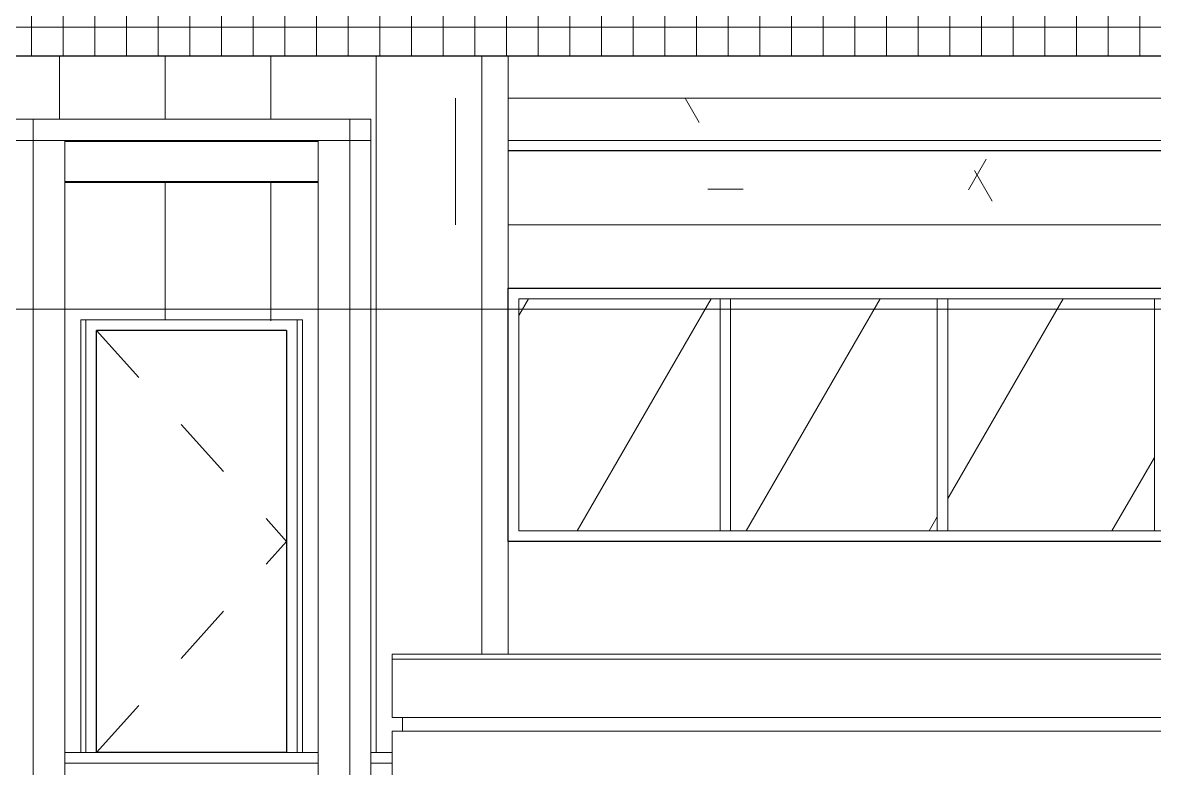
# Model space of a CAD drawing. Extents: x 692141 to 693595, y 1492301 to 1494225.
# Drawn here: x 692430.61 to 692435.97, y 1492380.54 to 1492384.07 of the extents above; entities that cross this region are included whole.
import ezdxf

# ---------------------------------------------------------------- set-up
doc = ezdxf.new("R2010")
doc.units = 0
doc.header["$MEASUREMENT"] = 0
for name, pattern in [('Centre', [7937.5, 1587.5, -1190.625, 3968.75, -1190.625]), ('Dash 0_6 mm_6_', [600, 300, -300]), ('Grid Line', [5556.25, 3175, -793.75, 793.75, -793.75]), ('Hidden_2_', [3571.875, 2381.25, -1190.625])]:
    doc.linetypes.add(name, pattern=pattern)
for name, color, linetype, lineweight in [('A-COLS', 52, 'Continuous', 5), ('A-DOOR-FRAM', 31, 'Continuous', 5), ('A-FLOR', 192, 'Continuous', 5), ('A-FLOR-LEVL', 8, 'Grid Line', 5), ('A-GLAZ-CURT', 52, 'Continuous', 5), ('A-GLAZ-CWMG', 51, 'Continuous', 5), ('A-WALL-PATT', 111, 'Continuous', 5), ('S-BEAM', 12, 'Continuous', 5)]:
    doc.layers.add(name, color=color, linetype=linetype, lineweight=lineweight)
doc.layers.add('A-DOOR', color=2, linetype='Continuous')
doc.layers.add('A-WALL', color=2, linetype='Continuous')
pattern_1 = [(90, (692432.7827254233, 1492380.613383746), (-0.5, 3.061616997868383e-17), [])]

# ---------------------------------------------------------------- blocks, each defined once
blk = doc.blocks.new('Rectangular Mullion - 50 x 100mm-119189-500_ELEVATION 4')
at = {"layer": 'A-GLAZ-CWMG', "color": 7}
for p, q in [((174399.6363115143, 8800.000000000933), (174499.6363115143, 8800.000000000933)), ((174399.6363115143, 2899.999999999995), (174399.6363115143, 8800.000000000933)), ((174499.6363115143, 8800.000000000933), (174499.6363115143, 2899.999999999995))]:
    blk.add_line(p, q, dxfattribs=at)
blk = doc.blocks.new('Rectangular Mullion - 50 x 100mm-116437-500_ELEVATION 4')
at = {"layer": 'A-GLAZ-CWMG', "color": 7}
for p, q in [((172799.6363114675, 8800.000000000933), (172899.6363114675, 8800.000000000933)), ((172799.6363114675, 2400.00000000138), (172799.6363114675, 8800.000000000933)), ((172899.6363114675, 8800.000000000933), (172899.6363114675, 2400.00000000138)), ((172899.6363114675, 2400.00000000138), (172799.6363114675, 2400.00000000138))]:
    blk.add_line(p, q, dxfattribs=at)
blk = doc.blocks.new('Rectangular Mullion - 50 x 100mm-98015-500_ELEVATION 4')
at = {"layer": 'A-GLAZ-CWMG', "color": 7}
for p, q in [((72799.6363114673, 11800), (72799.6363114673, 11900)), ((72799.6363114673, 11900), (74499.63631149073, 11900)), ((74499.63631149073, 11900), (74499.63631149073, 11800)), ((74499.63631149073, 11800), (72799.6363114673, 11800))]:
    blk.add_line(p, q, dxfattribs=at)
blk = doc.blocks.new('M_Rectangular Column - 150 x 150mm-116640-500_ELEVATION 4')
at = {"layer": 'A-COLS', "color": 7}
for p, q in [((174249.6363114909, 8700.000000000933), (174399.6363114909, 8700.000000000933)), ((174249.6363114909, 700.0000000000011), (174249.6363114909, 8700.000000000933)), ((174399.6363114909, 8700.000000000933), (174399.6363114909, 700.0000000000011)), ((174399.6363114909, 700.0000000000011), (174249.6363114909, 700.0000000000011))]:
    blk.add_line(p, q, dxfattribs=at)
blk = doc.blocks.new('M_Rectangular Column - 150 x 150mm-116657-500_ELEVATION 4')
at = {"layer": 'A-COLS', "color": 7}
for p, q in [((172899.6363114909, 8700.000000000933), (173049.6363114909, 8700.000000000933)), ((172899.6363114909, 700.0000000000011), (172899.6363114909, 8700.000000000933)), ((173049.6363114909, 8700.000000000933), (173049.6363114909, 700.0000000000011)), ((173049.6363114909, 700.0000000000011), (172899.6363114909, 700.0000000000011))]:
    blk.add_line(p, q, dxfattribs=at)
blk = doc.blocks.new('Rectangular and Square Hollow Sections - TUBR200x100x4_5-111786-500_ELEVATION 4')
at = {"layer": 'S-BEAM', "color": 7}
for p, q in [((173049.6363114909, 8499.999999999995), (173049.6363114909, 8699.999999999995)), ((173049.6363114909, 8699.999999999995), (174249.6363114909, 8699.999999999995)), ((173049.6363114909, 8504.499999999996), (173049.6363114909, 8695.499999999996)), ((174249.6363114909, 8699.999999999995), (174249.6363114909, 8499.999999999995)), ((174249.6363114909, 8695.499999999996), (174249.6363114909, 8504.499999999996)), ((173049.6363114909, 8499.999999999995), (174249.6363114909, 8499.999999999995))]:
    blk.add_line(p, q, dxfattribs=at)
at = {"layer": 'S-BEAM', "color": 7, "linetype": 'Hidden_2_'}
for p, q in [((174249.6363114909, 8695.499999999998), (173049.6363114909, 8695.499999999998)), ((174249.6363114909, 8504.499999999998), (173049.6363114909, 8504.499999999998))]:
    blk.add_line(p, q, dxfattribs=at)
blk = doc.blocks.new('HAVI-DC_R19_AR_110_RISER_rvt-2-500_ELEVATION 4')
at = {"lineweight": 5}
for name, p in [('Rectangular Mullion - 50 x 100mm-116437-500_ELEVATION 4', (0, 0)), ('Rectangular Mullion - 50 x 100mm-98015-500_ELEVATION 4', (100000.0000000236, -3099.999999999065)), ('Rectangular Mullion - 50 x 100mm-119189-500_ELEVATION 4', (0, 0)), ('M_Rectangular Column - 150 x 150mm-116657-500_ELEVATION 4', (0, 0)), ('Rectangular and Square Hollow Sections - TUBR200x100x4_5-111786-500_ELEVATION 4', (0, 0)), ('M_Rectangular Column - 150 x 150mm-116640-500_ELEVATION 4', (0, 0))]:
    blk.add_blockref(name, p, dxfattribs=at)
blk = doc.blocks.new('Door_Swing_Single Flush Panel - 900 x 2000mm_SD-61468-500_ELEVATION 4')
at = {"layer": 'A-DOOR', "color": 47, "linetype": 'Dash 0_6 mm_6_'}
for p in [(173199.636311491, 7800.000000000934), (173199.636311491, 5800.000000000934)]:
    blk.add_line(p, (174099.636311491, 6800.000000000934), dxfattribs=at)
at = {"layer": 'A-DOOR', "color": 7}
for p, q in [((174099.636311491, 7800.000000000941), (173199.636311491, 7800.000000000941)), ((173199.636311491, 5800.000000000934), (173199.636311491, 7800.000000000941)), ((174099.636311491, 7800.000000000941), (174099.636311491, 5800.000000000934)), ((174099.636311491, 5800.000000000934), (173199.636311491, 5800.000000000934))]:
    blk.add_line(p, q, dxfattribs=at)
at = {"layer": 'A-DOOR-FRAM', "color": 7}
for p, q in [((174149.636311491, 7850.000000000942), (173149.636311491, 7850.000000000942)), ((173149.636311491, 5800.000000000934), (173149.636311491, 7850.000000000942)), ((174149.636311491, 7850.000000000942), (174149.636311491, 5800.000000000934)), ((173199.636311491, 7800.000000000933), (173199.636311491, 5800.000000000934)), ((173199.636311491, 7800.000000000933), (174099.636311491, 7800.000000000933)), ((174099.636311491, 5800.000000000934), (174099.636311491, 7800.000000000933)), ((173199.636311491, 5800.000000000934), (173149.636311491, 5800.000000000934)), ((174149.636311491, 5800.000000000934), (174099.636311491, 5800.000000000934))]:
    blk.add_line(p, q, dxfattribs=at)
blk = doc.blocks.new('System Panel - Glazed 2-106161-500_ELEVATION 4')
at = {"layer": 'A-GLAZ-CURT'}
h = blk.add_hatch(dxfattribs=at)
h.set_pattern_fill('FP_93', color=256, style=0, pattern_type=2)
h.set_pattern_definition([(59.99999999999999, (180806.709, 7400), (-649.519052838329, 375.0000000000001), [])])
h.paths.add_polyline_path([(181296.0181938457, 6850.000000000899), (181296.0181938457, 7950.000000000926), (180317.4000765286, 7950.000000000926), (180317.4000765286, 6850.000000000899), (181212.0348378667, 6850.000000000899)], flags=0)
at = {"layer": 'A-GLAZ-CURT', "color": 7}
for p, q in [((181296.0181938457, 7950.000000000934), (180317.4000765287, 7950.000000000934)), ((180317.4000765287, 7950.000000000934), (180317.4000765287, 6850.000000000933)), ((181296.0181938457, 6850.000000000933), (181296.0181938457, 7950.000000000934)), ((180317.4000765287, 6850.000000000933), (181296.0181938457, 6850.000000000933))]:
    blk.add_line(p, q, dxfattribs=at)
blk = doc.blocks.new('Rectangular Mullion - 50 x 100mm-36998-500_ELEVATION 4')
at = {"layer": 'A-GLAZ-CWMG', "color": 7}
for p, q in [((215984.6363112844, 7950.000000000934), (216034.6363112844, 7950.000000000934)), ((215984.6363112844, 7950.000000000934), (215984.6363112844, 6850.000000000933)), ((216034.6363112844, 7950.000000000934), (216034.6363112844, 6850.000000000933)), ((216034.6363112844, 6850.000000000933), (215984.6363112844, 6850.000000000933))]:
    blk.add_line(p, q, dxfattribs=at)
blk = doc.blocks.new('System Panel - Glazed 2-106162-500_ELEVATION 4')
at = {"layer": 'A-GLAZ-CURT'}
h = blk.add_hatch(dxfattribs=at)
h.set_pattern_fill('FP_97', color=256, style=0, pattern_type=2)
h.set_pattern_definition([(59.99999999999999, (175676.119, 7400), (-649.519052838329, 375.0000000000001), [])])
h.paths.add_polyline_path([(176152.9276072605, 6850.000000000899), (176152.9276072605, 7950.000000000926), (175199.3094896387, 7950.000000000926), (175199.3094896387, 6850.000000000899)], flags=0)
at = {"layer": 'A-GLAZ-CURT', "color": 7}
for p, q in [((176152.9276072606, 7950.000000000934), (175199.3094896387, 7950.000000000934)), ((175199.3094896387, 7950.000000000934), (175199.3094896387, 6850.000000000933)), ((176152.9276072606, 6850.000000000933), (176152.9276072606, 7950.000000000934)), ((175199.3094896387, 6850.000000000933), (176152.9276072606, 6850.000000000933))]:
    blk.add_line(p, q, dxfattribs=at)
blk = doc.blocks.new('HAVI-DC_R19_AR_102_MEZZANINE FLOOR_rvt-2-500_ELEVATION 4')
at = {"layer": 'A-FLOR', "color": 7}
for p, q in [((173049.6363114908, 5800.000000000934), (174249.6363114909, 5800.000000000934)), ((174499.6363115143, 5800.000000000934), (174599.6363114909, 5800.000000000934)), ((174249.6363114909, 5750.000000000934), (173049.6363114908, 5750.000000000934)), ((174599.6363114909, 5750.000000000934), (174499.6363115143, 5750.000000000934))]:
    blk.add_line(p, q, dxfattribs=at)
at = {"layer": 'A-WALL', "color": 7}
for p, q in [((180514.6285101219, 8650), (175149.3094896387, 8650)), ((175149.3094896387, 6800.000000000934), (175149.3094896387, 8000.000000000934)), ((175149.3094896387, 8000.000000000934), (180054.4025199464, 8000.000000000934)), ((179204.7545380827, 6800.000000000934), (175149.3094896387, 6800.000000000934))]:
    blk.add_line(p, q, dxfattribs=at)
at = {"lineweight": 5}
for name, p in [('System Panel - Glazed 2-106162-500_ELEVATION 4', (0, 0)), ('Rectangular Mullion - 50 x 100mm-36998-500_ELEVATION 4', (-39831.70870402378, 0)), ('System Panel - Glazed 2-106161-500_ELEVATION 4', (-4114.472469268122, 0)), ('Rectangular Mullion - 50 x 100mm-36998-500_ELEVATION 4', (-38803.09058670678, 0)), ('System Panel - Glazed 2-106161-500_ELEVATION 4', (-3085.854351951149, 0)), ('Rectangular Mullion - 50 x 100mm-36998-500_ELEVATION 4', (-37774.47246938977, 0)), ('Door_Swing_Single Flush Panel - 900 x 2000mm_SD-61468-500_ELEVATION 4', (0, 0))]:
    blk.add_blockref(name, p, dxfattribs=at)
blk = doc.blocks.new('HAVI-DC_R19_AR_103_LEVEL 2 FLOOR_rvt-2-500_ELEVATION 4')
at = {"layer": 'A-FLOR', "color": 7}
for p, q in [((174899.3094896387, 8700), (174899.3094896387, 8900)), ((174899.3094896387, 8900), (174899.3094896387, 8700)), ((175149.3094896387, 8900), (180688.7245451358, 8900)), ((180550.0305093662, 8700), (175149.3094896387, 8700))]:
    blk.add_line(p, q, dxfattribs=at)
blk = doc.blocks.new('HAVI-DC_R19_AR_120_STRUCTURE_rvt-2-500_ELEVATION 4')
at = {"layer": 'S-BEAM'}
h = blk.add_hatch(dxfattribs=at)
h.set_pattern_fill('FP_109', color=256, style=0, pattern_type=2)
h.set_pattern_definition([(0, (212730.054, 1200), (4064, 1016), [167.64, -2880.36, 167.64, -2880.36, -16256]), (0, (212730.054, 1200), (4064, 1016), [-6096, 167.64, -5928.36, 167.64, -2880.36, -7112]), (0, (212730.054, 1200), (4064, 1016), [-15240, 167.64, -1864.36, 167.64, -4912.36]), (120, (214254.054, 1708), (-2911.881810244989, 3011.527240979959), [167.64, -2880.36, 167.64, -2880.36, -16256]), (120, (214254.054, 1708), (-2911.881810244989, 3011.527240979959), [-6095.999999999999, 167.64, -5928.359999999999, 167.64, -2880.36, -7111.999999999999]), (120, (214254.054, 1708), (-2911.881810244989, 3011.527240979959), [-15240, 167.64, -1864.36, 167.64, -4912.359999999999]), (240, (214762.054, 3740), (-1152.118189755009, -4027.527240979959), [167.64, -2880.36, 167.64, -2880.36, -16256]), (240, (214762.054, 3740), (-1152.118189755009, -4027.527240979959), [-6096, 167.64, -5928.36, 167.64, -2880.36, -7112]), (240, (214762.054, 3740), (-1152.118189755009, -4027.527240979959), [-15240, 167.64, -1864.36, 167.64, -4912.36])])
h.paths.add_polyline_path([(175149.3094896387, 8299.999999999984), (180266.8145154115, 8299.999999999984), (180688.7245451358, 8900.000000000022), (175149.3094896387, 8900.000000000022), (175149.3094896387, 8699.999999999998)], flags=0)
h.paths.add_polyline_path([(218582.3363114622, 8299.999999999984), (228266.8145154116, 8299.999999999984), (228691.6385063436, 8900.000000000022), (218582.3363114622, 8900.000000000022), (218582.3363114622, 8453.56835199019)], flags=0)
h.paths.add_polyline_path([(218367.0656217555, 8299.999999999984), (218416.9363114621, 8299.999999999984), (218416.9363114621, 8900.000000000022), (208308.4498336932, 8900.000000000022), (208733.1194239461, 8299.999999999984), (217843.7553290247, 8299.999999999984)], flags=0)
h.paths.add_polyline_path([(266799.309490436, 8299.999999999984), (266799.309490436, 8900.000000000022), (266582.3363114622, 8900.000000000022), (266582.3363114622, 8299.999999999984)], flags=0)
h.paths.add_polyline_path([(266113.9068396208, 8299.999999999984), (266416.9363114621, 8299.999999999984), (266416.9363114621, 8900.000000000022), (256308.4498336932, 8900.000000000022), (256733.1194239461, 8299.999999999984), (265988.3022602609, 8299.999999999984)], flags=0)
h.paths.add_polyline_path([(180469.4749322098, 8299.999999999984), (184530.4836975386, 8299.999999999984), (184105.8141072858, 8900.000000000022), (180894.2989231416, 8900.000000000022), (180578.2074658319, 8453.56835199019)], flags=0)
h.paths.add_polyline_path([(184733.1194239461, 8299.999999999984), (194416.9363114622, 8299.999999999984), (194416.9363114622, 8900.000000000022), (184308.4498336932, 8900.000000000022), (184624.4264087536, 8453.56835199019)], flags=0)
h.paths.add_polyline_path([(256089.3900905077, 8299.999999999984), (256530.4836975388, 8299.999999999984), (256105.8141072858, 8900.000000000022), (254582.3363114621, 8900.000000000022), (254582.3363114621, 8299.999999999984), (256045.4066983751, 8299.999999999984)], flags=0)
h.paths.add_polyline_path([(254091.584678043, 8299.999999999984), (254416.9363114621, 8299.999999999984), (254416.9363114621, 8900.000000000022), (252894.2989231418, 8900.000000000022), (252469.4749322099, 8299.999999999984), (253428.855234721, 8299.999999999984)], flags=0)
h.paths.add_polyline_path([(194582.3363114622, 8299.999999999984), (194816.9363114574, 8299.999999999984), (194816.9363114574, 8900.000000000022), (194582.3363114622, 8900.000000000022), (194582.3363114622, 8453.56835199019)], flags=0)
h.paths.add_polyline_path([(228469.4749322099, 8299.999999999984), (232530.4836975387, 8299.999999999984), (232105.8141072858, 8900.000000000022), (228894.2989231417, 8900.000000000022), (228578.2074658321, 8453.56835199019)], flags=0)
h.paths.add_polyline_path([(208530.4836975387, 8299.999999999984), (208105.8141072858, 8900.000000000022), (204894.2989231417, 8900.000000000022), (204469.4749322098, 8299.999999999984), (208424.1700598697, 8299.999999999984)], flags=0)
h.paths.add_polyline_path([(251891.8851340635, 8299.999999999984), (252266.8145154117, 8299.999999999984), (252691.6385063436, 8900.000000000022), (242582.3363114621, 8900.000000000022), (242582.3363114621, 8299.999999999984), (251858.9243565285, 8299.999999999984)], flags=0)
h.paths.add_polyline_path([(194982.3363114575, 8299.999999999984), (204266.8145154116, 8299.999999999984), (204691.6385063435, 8900.000000000022), (194982.3363114575, 8900.000000000022), (194982.3363114575, 8453.56835199019)], flags=0)
h.paths.add_polyline_path([(242124.617423815, 8299.999999999984), (242416.9363114621, 8299.999999999984), (242416.9363114621, 8900.000000000022), (232308.4498336932, 8900.000000000022), (232733.1194239461, 8299.999999999984), (241916.0287946427, 8299.999999999984)], flags=0)
at = {"layer": 'S-BEAM', "color": 7}
for p, q in [((174899.309490436, 8899.999999999998), (174899.309490436, 8299.999999999998)), ((175149.3094896387, 8899.999999999998), (180688.7245451359, 8899.999999999998)), ((180266.8145154115, 8299.999999999998), (175149.3094896387, 8299.999999999998))]:
    blk.add_line(p, q, dxfattribs=at)
blk = doc.blocks.new('M_Rectangular Column - 300 x 300mm-V161-500_ELEVATION 4')
at = {"layer": 'A-COLS'}
for p, q in [((174599.6364156378, 5800.000000000934), (174599.6364156378, 1400.000000001371)), ((174899.6364156378, 1400.000000001371), (174899.6364156378, 5500.000000001171)), ((174899.6364156378, 1400.000000001371), (174599.6364156378, 1400.000000001371))]:
    blk.add_line(p, q, dxfattribs=at)
blk = doc.blocks.new('Walls 2 - Walls 2-316770-500_ELEVATION 4')
at = {"layer": 'A-WALL-PATT'}
h = blk.add_hatch(dxfattribs=at)
h.set_pattern_fill('FP_49', color=251, style=0, pattern_type=2)
h.set_pattern_definition([(0, (266899.66, 0), (0, 150), []), (90, (266899.66, 0), (-150, 9.184850993605149e-15), [])])
h.paths.add_polyline_path([(230403.2023545645, 9099.999999999663), (231964.2575772018, 9099.999999999663), (230708.7938379066, 10873.79840908402), (230297.9613776032, 10882.4621270318), (229035.9069201188, 9099.999999999663), (230178.0602495746, 9099.999999999663)], flags=0)
h.paths.add_polyline_path([(267399.6784194597, 9099.999999999663), (267399.6784194597, 10100.05362018693), (266582.3363114622, 10117.28989573663), (266582.3363114622, 9099.999999999663), (267034.9228457225, 9099.999999999663)], flags=0)
h.paths.add_polyline_path([(184351.8965942517, 9099.999999999663), (194416.9363114622, 9099.999999999663), (194422.0920828182, 11304.83352236055), (194434.2808010534, 11333.57159757328), (194465.2814898869, 11364.35260641633), (194487.866874337, 11372.8980758004), (194511.4057485874, 11372.8980758004), (194533.9911330374, 11364.35260641637), (194553.7932941595, 11347.93515054565), (194569.2079786273, 11324.90285575119), (194578.9863803801, 11296.52298055719), (194582.3363114622, 11269.05679897612), (194582.3363114622, 9099.999999999663), (194816.9363114574, 9099.999999999663), (194822.0920828134, 11304.83352236044), (194834.2808010474, 11333.57159757154), (194865.2814898822, 11364.35260641627), (194887.8668743322, 11372.89807580037), (194911.4057485826, 11372.8980758004), (194933.9911330327, 11364.35260641633), (194953.7932941547, 11347.93515054568), (194969.2079786226, 11324.90285575119), (194978.9863803753, 11296.52298055664), (194982.3363114575, 11269.0567989764), (194982.3363114575, 9099.999999999663), (204833.2465033205, 9099.999999999663), (206431.2569855506, 11347.14811610781), (206451.389361305, 11360.12131372115), (206491.6162692513, 11378.03770539416), (206535.481548893, 11369.04402118268), (206573.4719991575, 11343.44292353149), (206613.2310564948, 11295.11208163809), (208166.8933036092, 9099.999999999663), (218416.9363114621, 9099.999999999663), (218416.9363114621, 11133.01158465658), (74899.63631066507, 14159.53341040813), (134081.3427552906, 10862.74826084876), (134431.2569855499, 11347.14811610719), (134451.3893613049, 11360.12131372094), (134491.6162692514, 11378.03770539392), (134535.4815488925, 11369.04402118268), (134573.4719991574, 11343.44292353149), (134613.2310564947, 11295.11208163809), (134953.6436132292, 10814.15573644956), (146416.9363114623, 10175.57980812705), (146422.092082818, 11304.83352236016), (146434.2808010535, 11333.57159757331), (146465.281489887, 11364.3526064163), (146487.866874337, 11372.89807580037), (146511.4057485874, 11372.89807580033), (146533.9911330374, 11364.35260641633), (146553.7932941595, 11347.93515054565), (146569.2079786273, 11324.9028557513), (146578.9863803801, 11296.52298055681), (146582.3363114622, 11269.05679897658), (146582.3363114622, 10166.36601054512), (157170.6500664448, 9576.531792449972), (158431.2569855501, 11347.14811610722), (158451.389361305, 11360.12131372101), (158491.6162692514, 11378.03770539402), (158535.4815488928, 11369.04402118268), (158573.4719991574, 11343.44292353149), (158613.2310564948, 11295.11208163809), (159938.7526985987, 9422.33144578243), (165725.033616764, 9099.999999999663), (170416.9363114622, 9099.999999999663), (170422.092082818, 11304.83352236016), (170434.280801053, 11333.57159757269), (170465.2814898869, 11364.35260641627), (170487.8668743369, 11372.89807580037), (170511.4057485873, 11372.89807580044), (170533.9911330375, 11364.3526064163), (170553.7932941595, 11347.93515054572), (170569.2079786273, 11324.90285575123), (170578.9863803801, 11296.52298055702), (170582.3363114623, 11269.05679897658), (170582.3363114623, 9099.999999999663), (180833.2465033205, 9099.999999999663), (182431.2569855503, 11347.14811610746), (182451.389361305, 11360.12131372105), (182491.6162692514, 11378.03770539409), (182535.4815488928, 11369.04402118268), (182573.4719991576, 11343.44292353146), (182613.2310564948, 11295.11208163809), (184166.8933036091, 9099.999999999663)], flags=0)
h.paths.add_polyline_path([(218850.222369865, 9099.999999999663), (228833.271476372, 9100.035270679273), (230098.2824252079, 10886.67299713298), (218582.3363114622, 11129.52359603099), (218582.3363114622, 9099.999999999663), (218825.4801672175, 9099.999999999663)], flags=0)
h.paths.add_polyline_path([(207964.2575772018, 9099.999999999663), (206500.3483715242, 11168.30331996048), (205035.9069201187, 9099.999999999663), (207900.8597671389, 9099.999999999663)], flags=0)
h.paths.add_polyline_path([(266144.9254758683, 9099.999999999663), (266416.9363114621, 9099.999999999663), (266416.9363114621, 10120.77788436218), (255278.148398426, 10355.67489490398), (256166.8933036092, 9099.999999999663), (265988.3022602609, 9099.999999999663)], flags=0)
h.paths.add_polyline_path([(255560.9186412694, 9099.999999999663), (255964.2575772018, 9099.999999999663), (255072.4423313261, 10360.01286601805), (254582.3363114621, 10370.34832081019), (254582.3363114621, 9099.999999999663), (255522.0964056443, 9099.999999999663)], flags=0)
h.paths.add_polyline_path([(254416.9363114621, 9099.999999999663), (254416.9363114621, 10373.83630943581), (253944.8823363343, 10383.79107906041), (253035.9069201188, 9099.999999999663), (254178.0602495722, 9099.999999999663)], flags=0)
h.paths.add_polyline_path([(252833.2465033206, 9099.999999999663), (253745.2033839388, 10388.00194916152), (242582.3363114621, 10623.40674588381), (242582.3363114621, 9099.999999999663), (252382.2346492593, 9099.999999999663)], flags=0)
h.paths.add_polyline_path([(181035.9069201187, 9099.999999999663), (183964.2575772017, 9099.999999999663), (182500.3483715242, 11168.30331996048), (181212.0348378667, 9348.754196807113)], flags=0)
h.paths.add_polyline_path([(242149.0502530566, 9099.999999999663), (242416.9363114621, 9099.999999999663), (242416.9363114621, 10626.89473450936), (230914.4999050066, 10869.46043796998), (232166.8933036092, 9099.999999999663), (241916.0287946427, 9099.999999999663)], flags=0)
h.paths.add_polyline_path([(159727.7995432287, 9434.082834372814), (158500.3483715242, 11168.30331996044), (157365.6204265807, 9565.670743884175), (159554.8710231055, 9443.716016842995)], flags=0)
h.paths.add_polyline_path([(134742.6904578592, 10825.90712503998), (134500.3483715241, 11168.30331996044), (134276.3131154265, 10851.88721228307), (134683.4204792425, 10829.20882749264)], flags=0)
at = {"layer": 'A-WALL', "color": 7}
blk.add_line((170582.3363114622, 9099.999999999634), (180833.2465033205, 9099.999999999634), dxfattribs=at)

msp = doc.modelspace()

# ---------------------------------------------------------------- hatches: boundary and pattern name
at = {"layer": 'A-WALL-PATT'}
h = msp.add_hatch(dxfattribs=at)
h.set_pattern_fill('FP_48', color=8, scale=0.001, style=0, pattern_type=2)
h.set_pattern_definition(pattern_1)
h.paths.add_polyline_path([(692430.8830527348, 1492380.613383746), (692430.8830527348, 1492382.663383747), (692431.9330527348, 1492382.658397822), (692431.9330527348, 1492380.613383746), (692432.0080527348, 1492380.613383746), (692432.0080527348, 1492383.313383746), (692430.8080527348, 1492383.313383746), (692430.8080527348, 1492380.613383746)], flags=0)
h.paths.add_polyline_path([(692430.5580527348, 1492380.613383746), (692430.5580527348, 1492383.613383746), (692432.2580527349, 1492383.613383746), (692432.2580527349, 1492380.613383746), (692432.3580527349, 1492380.613383746), (692432.3580527349, 1492380.714860893), (692432.4080527348, 1492380.714860893), (692432.4080527348, 1492380.779860893), (692432.3580527349, 1492380.779860893), (692432.3580527349, 1492381.079860893), (692432.657725913, 1492381.079860893), (692432.657725913, 1492383.913383747), (692427.7080527348, 1492383.913383747), (692427.7080527348, 1492381.079860893), (692428.1753527347, 1492381.079860893), (692428.1794003609, 1492383.78545175), (692428.1973558767, 1492383.824157268), (692428.2236979132, 1492383.84892215), (692428.2462832977, 1492383.85745051), (692428.2698221719, 1492383.85745051), (692428.2924075564, 1492383.84892215), (692428.3122097175, 1492383.8325455), (692428.3322667609, 1492383.79791898), (692428.3391082893, 1492383.767801826), (692428.3407527348, 1492383.753131927), (692428.3407527348, 1492381.079860893), (692430.4580527348, 1492381.079860893), (692430.4580527348, 1492380.779860893), (692430.4080527348, 1492380.779860893), (692430.4080527348, 1492380.714860893), (692430.4580527348, 1492380.714860893), (692430.4580527348, 1492380.613383746)], flags=0)
h = msp.add_hatch(dxfattribs=at)
h.set_pattern_fill('FP_48', color=8, scale=0.001, style=0, pattern_type=2)
h.set_pattern_definition(pattern_1)
h.paths.add_polyline_path([(692432.657725913, 1492381.079860893), (692432.907725913, 1492381.079860893), (692432.907725913, 1492383.913383747), (692432.657725913, 1492383.913383747), (692432.657725913, 1492381.441289269)], flags=0)

# ---------------------------------------------------------------- linework, layer by layer
at = {"layer": 'A-FLOR-LEVL', "linetype": 'Centre'}
msp.add_line((692278.3000830481, 1492382.713383747), (692547.7862502306, 1492382.713383747), dxfattribs=at)
at = {"layer": 'A-WALL-PATT', "color": 8}
for p, q in [((692432.657725913, 1492383.913383747), (692427.7080527348, 1492383.913383747)), ((692428.3407527348, 1492383.913383747), (692438.5916629267, 1492383.913383747)), ((692432.907725913, 1492383.913383747), (692432.657725913, 1492383.913383747)), ((692432.907725913, 1492383.913383747), (692432.907725913, 1492381.079860893)), ((692432.907725913, 1492383.713383746), (692438.4471409685, 1492383.713383746)), ((692438.4471409685, 1492383.713383746), (692432.907725913, 1492383.713383746)), ((692430.8830527348, 1492380.613383746), (692430.8830527348, 1492382.663383747)), ((692430.8830527348, 1492382.663383747), (692431.9330527348, 1492382.663383747)), ((692431.9330527348, 1492382.663383747), (692431.9330527348, 1492380.613383746)), ((692432.3580527349, 1492381.079860893), (692524.7580948428, 1492381.079860893)), ((692432.3580527349, 1492381.079860893), (692432.3580527349, 1492381.055860893)), ((692524.7580948428, 1492381.079860893), (692432.3580527349, 1492381.079860893)), ((692432.3580527349, 1492381.079860893), (692432.3580527349, 1492380.779860893)), ((692524.7580948428, 1492381.055860893), (692432.3580527349, 1492381.055860893)), ((692524.7580948428, 1492380.779860893), (692432.3580527349, 1492380.779860893)), ((692524.7080948428, 1492380.779860893), (692432.4080527348, 1492380.779860893)), ((692432.4080527348, 1492380.779860893), (692432.4080527348, 1492380.714860893)), ((692524.7580948428, 1492380.714860893), (692432.3580527349, 1492380.714860893)), ((692432.3580527349, 1492380.714860893), (692432.3580527349, 1492380.414860893)), ((692524.7080948428, 1492380.714860893), (692432.4080527348, 1492380.714860893)), ((692430.8080527348, 1492380.613383746), (692430.8830527348, 1492380.613383746)), ((692431.9330527348, 1492380.613383746), (692432.0080527348, 1492380.613383746)), ((692432.2580527349, 1492380.613383746), (692432.3580527349, 1492380.613383746))]:
    msp.add_line(p, q, dxfattribs=at)

# ---------------------------------------------------------------- block references
at = {"layer": 'A-WALL-PATT', "color": 8, "xscale": 0.001, "yscale": 0.001, "zscale": 0.001}
for name in ['Walls 2 - Walls 2-316770-500_ELEVATION 4', 'HAVI-DC_R19_AR_110_RISER_rvt-2-500_ELEVATION 4', 'HAVI-DC_R19_AR_103_LEVEL 2 FLOOR_rvt-2-500_ELEVATION 4', 'HAVI-DC_R19_AR_120_STRUCTURE_rvt-2-500_ELEVATION 4', 'HAVI-DC_R19_AR_102_MEZZANINE FLOOR_rvt-2-500_ELEVATION 4', 'M_Rectangular Column - 300 x 300mm-V161-500_ELEVATION 4']:
    msp.add_blockref(name, (692257.7584164233, 1492374.813383746), dxfattribs=at)

doc.saveas('drawing.dxf')
